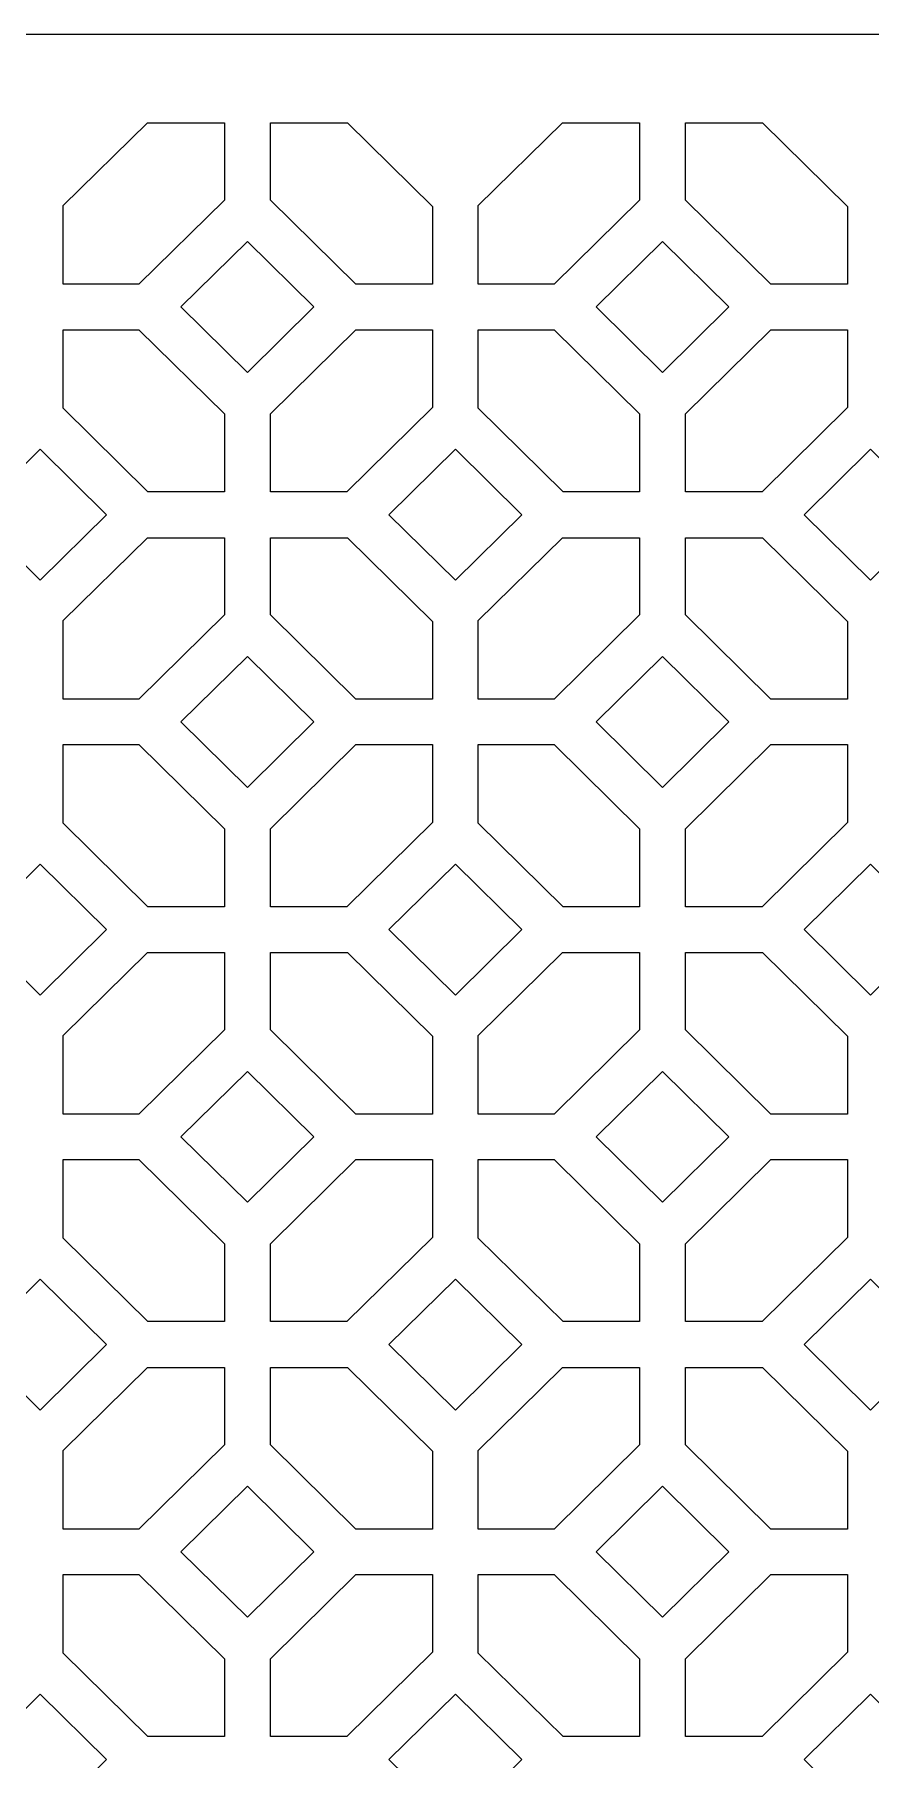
# Model space of a CAD drawing. Header units: centimetres. Extents: x 1.5 to 9.78, y 0.72 to 9.
# Drawn here: x 3.636 to 5.642, y 4.859 to 9.001 of the extents above; entities that cross this region are included whole.
import ezdxf

# ---------------------------------------------------------------- set-up
doc = ezdxf.new("R2010")
doc.units = ezdxf.units.CM
doc.header["$MEASUREMENT"] = 0
doc.layers.add('layer 1', color=7, linetype='Continuous')

msp = doc.modelspace()

# ---------------------------------------------------------------- linework, layer by layer
at = {"layer": 'layer 1', "color": 250}
for points, knots in [([(1.50051, 9.00077), (1.50051, 9.00077), (9.78319, 9.00077), (9.78319, 9.00077), (9.78319, 9.00077), (9.78319, 9.00077), (9.78319, 0.71809), (9.78319, 0.71809), (9.78319, 0.71809), (9.78319, 0.71809), (1.50051, 0.71809), (1.50051, 0.71809), (1.50051, 0.71809), (1.50051, 0.71809), (1.50051, 9.00077), (1.50051, 9.00077)], [0, 0, 0, 0, 0.2, 0.2, 0.2, 0.2, 0.4, 0.4, 0.4, 0.4, 0.6, 0.6, 0.6, 0.6, 1, 1, 1, 1]), ([(3.90661, 8.78889), (3.90661, 8.78889), (3.70467, 8.58984), (3.70467, 8.58984), (3.70467, 8.58984), (3.70467, 8.58984), (3.70467, 8.40112), (3.70467, 8.40112), (3.70467, 8.40112), (3.70467, 8.40112), (3.88639, 8.40112), (3.88639, 8.40112), (3.88639, 8.40112), (3.88639, 8.40112), (4.09156, 8.60335), (4.09156, 8.60335), (4.09156, 8.60335), (4.09156, 8.60335), (4.09156, 8.78889), (4.09156, 8.78889), (4.09156, 8.78889), (4.09156, 8.78889), (3.90661, 8.78889), (3.90661, 8.78889)], [0, 0, 0, 0, 0.1428571, 0.1428571, 0.1428571, 0.1428571, 0.2857143, 0.2857143, 0.2857143, 0.2857143, 0.4285714, 0.4285714, 0.4285714, 0.4285714, 0.5714286, 0.5714286, 0.5714286, 0.5714286, 0.7142857, 0.7142857, 0.7142857, 0.7142857, 1, 1, 1, 1]), ([(4.20177, 8.78889), (4.20177, 8.78889), (4.20177, 8.60335), (4.20177, 8.60335), (4.20177, 8.60335), (4.20177, 8.60335), (4.40694, 8.40112), (4.40694, 8.40112), (4.40694, 8.40112), (4.40694, 8.40112), (4.59059, 8.40112), (4.59059, 8.40112), (4.59059, 8.40112), (4.59059, 8.40112), (4.59059, 8.58793), (4.59059, 8.58793), (4.59059, 8.58793), (4.59059, 8.58793), (4.38671, 8.78889), (4.38671, 8.78889), (4.38671, 8.78889), (4.38671, 8.78889), (4.20177, 8.78889), (4.20177, 8.78889)], [0, 0, 0, 0, 0.1428571, 0.1428571, 0.1428571, 0.1428571, 0.2857143, 0.2857143, 0.2857143, 0.2857143, 0.4285714, 0.4285714, 0.4285714, 0.4285714, 0.5714286, 0.5714286, 0.5714286, 0.5714286, 0.7142857, 0.7142857, 0.7142857, 0.7142857, 1, 1, 1, 1]), ([(4.90276, 8.78889), (4.90276, 8.78889), (4.70082, 8.58984), (4.70082, 8.58984), (4.70082, 8.58984), (4.70082, 8.58984), (4.70082, 8.40112), (4.70082, 8.40112), (4.70082, 8.40112), (4.70082, 8.40112), (4.88254, 8.40112), (4.88254, 8.40112), (4.88254, 8.40112), (4.88254, 8.40112), (5.0877, 8.60335), (5.0877, 8.60335), (5.0877, 8.60335), (5.0877, 8.60335), (5.0877, 8.78889), (5.0877, 8.78889), (5.0877, 8.78889), (5.0877, 8.78889), (4.90276, 8.78889), (4.90276, 8.78889)], [0, 0, 0, 0, 0.1428571, 0.1428571, 0.1428571, 0.1428571, 0.2857143, 0.2857143, 0.2857143, 0.2857143, 0.4285714, 0.4285714, 0.4285714, 0.4285714, 0.5714286, 0.5714286, 0.5714286, 0.5714286, 0.7142857, 0.7142857, 0.7142857, 0.7142857, 1, 1, 1, 1]), ([(5.19792, 8.78889), (5.19792, 8.78889), (5.19792, 8.60335), (5.19792, 8.60335), (5.19792, 8.60335), (5.19792, 8.60335), (5.40308, 8.40112), (5.40308, 8.40112), (5.40308, 8.40112), (5.40308, 8.40112), (5.58673, 8.40112), (5.58673, 8.40112), (5.58673, 8.40112), (5.58673, 8.40112), (5.58673, 8.58793), (5.58673, 8.58793), (5.58673, 8.58793), (5.58673, 8.58793), (5.38286, 8.78889), (5.38286, 8.78889), (5.38286, 8.78889), (5.38286, 8.78889), (5.19792, 8.78889), (5.19792, 8.78889)], [0, 0, 0, 0, 0.1428571, 0.1428571, 0.1428571, 0.1428571, 0.2857143, 0.2857143, 0.2857143, 0.2857143, 0.4285714, 0.4285714, 0.4285714, 0.4285714, 0.5714286, 0.5714286, 0.5714286, 0.5714286, 0.7142857, 0.7142857, 0.7142857, 0.7142857, 1, 1, 1, 1]), ([(3.98725, 8.34657), (3.98725, 8.34657), (4.14666, 8.18944), (4.14666, 8.18944), (4.14666, 8.18944), (4.14666, 8.18944), (4.30607, 8.34657), (4.30607, 8.34657), (4.30607, 8.34657), (4.30607, 8.34657), (4.14666, 8.5037), (4.14666, 8.5037), (4.14666, 8.5037), (4.14666, 8.5037), (3.98725, 8.34657), (3.98725, 8.34657)], [0, 0, 0, 0, 0.2, 0.2, 0.2, 0.2, 0.4, 0.4, 0.4, 0.4, 0.6, 0.6, 0.6, 0.6, 1, 1, 1, 1]), ([(4.98339, 8.34657), (4.98339, 8.34657), (5.14281, 8.18944), (5.14281, 8.18944), (5.14281, 8.18944), (5.14281, 8.18944), (5.30222, 8.34657), (5.30222, 8.34657), (5.30222, 8.34657), (5.30222, 8.34657), (5.14281, 8.5037), (5.14281, 8.5037), (5.14281, 8.5037), (5.14281, 8.5037), (4.98339, 8.34657), (4.98339, 8.34657)], [0, 0, 0, 0, 0.2, 0.2, 0.2, 0.2, 0.4, 0.4, 0.4, 0.4, 0.6, 0.6, 0.6, 0.6, 1, 1, 1, 1]), ([(3.70467, 8.1033), (3.70467, 8.1033), (3.9079, 7.90298), (3.9079, 7.90298), (3.9079, 7.90298), (3.9079, 7.90298), (4.09156, 7.90298), (4.09156, 7.90298), (4.09156, 7.90298), (4.09156, 7.90298), (4.09156, 8.08979), (4.09156, 8.08979), (4.09156, 8.08979), (4.09156, 8.08979), (3.88639, 8.29202), (3.88639, 8.29202), (3.88639, 8.29202), (3.88639, 8.29202), (3.70467, 8.29202), (3.70467, 8.29202), (3.70467, 8.29202), (3.70467, 8.29202), (3.70467, 8.1033), (3.70467, 8.1033)], [0, 0, 0, 0, 0.1428571, 0.1428571, 0.1428571, 0.1428571, 0.2857143, 0.2857143, 0.2857143, 0.2857143, 0.4285714, 0.4285714, 0.4285714, 0.4285714, 0.5714286, 0.5714286, 0.5714286, 0.5714286, 0.7142857, 0.7142857, 0.7142857, 0.7142857, 1, 1, 1, 1]), ([(4.59059, 8.10521), (4.59059, 8.10521), (4.59059, 8.29202), (4.59059, 8.29202), (4.59059, 8.29202), (4.59059, 8.29202), (4.40694, 8.29202), (4.40694, 8.29202), (4.40694, 8.29202), (4.40694, 8.29202), (4.20177, 8.08979), (4.20177, 8.08979), (4.20177, 8.08979), (4.20177, 8.08979), (4.20177, 7.90298), (4.20177, 7.90298), (4.20177, 7.90298), (4.20177, 7.90298), (4.38542, 7.90298), (4.38542, 7.90298), (4.38542, 7.90298), (4.38542, 7.90298), (4.59059, 8.10521), (4.59059, 8.10521)], [0, 0, 0, 0, 0.1428571, 0.1428571, 0.1428571, 0.1428571, 0.2857143, 0.2857143, 0.2857143, 0.2857143, 0.4285714, 0.4285714, 0.4285714, 0.4285714, 0.5714286, 0.5714286, 0.5714286, 0.5714286, 0.7142857, 0.7142857, 0.7142857, 0.7142857, 1, 1, 1, 1]), ([(4.70082, 8.1033), (4.70082, 8.1033), (4.90405, 7.90298), (4.90405, 7.90298), (4.90405, 7.90298), (4.90405, 7.90298), (5.0877, 7.90298), (5.0877, 7.90298), (5.0877, 7.90298), (5.0877, 7.90298), (5.0877, 8.08979), (5.0877, 8.08979), (5.0877, 8.08979), (5.0877, 8.08979), (4.88254, 8.29202), (4.88254, 8.29202), (4.88254, 8.29202), (4.88254, 8.29202), (4.70082, 8.29202), (4.70082, 8.29202), (4.70082, 8.29202), (4.70082, 8.29202), (4.70082, 8.1033), (4.70082, 8.1033)], [0, 0, 0, 0, 0.1428571, 0.1428571, 0.1428571, 0.1428571, 0.2857143, 0.2857143, 0.2857143, 0.2857143, 0.4285714, 0.4285714, 0.4285714, 0.4285714, 0.5714286, 0.5714286, 0.5714286, 0.5714286, 0.7142857, 0.7142857, 0.7142857, 0.7142857, 1, 1, 1, 1]), ([(5.58673, 8.10521), (5.58673, 8.10521), (5.58673, 8.29202), (5.58673, 8.29202), (5.58673, 8.29202), (5.58673, 8.29202), (5.40308, 8.29202), (5.40308, 8.29202), (5.40308, 8.29202), (5.40308, 8.29202), (5.19792, 8.08979), (5.19792, 8.08979), (5.19792, 8.08979), (5.19792, 8.08979), (5.19792, 7.90298), (5.19792, 7.90298), (5.19792, 7.90298), (5.19792, 7.90298), (5.38157, 7.90298), (5.38157, 7.90298), (5.38157, 7.90298), (5.38157, 7.90298), (5.58673, 8.10521), (5.58673, 8.10521)], [0, 0, 0, 0, 0.1428571, 0.1428571, 0.1428571, 0.1428571, 0.2857143, 0.2857143, 0.2857143, 0.2857143, 0.4285714, 0.4285714, 0.4285714, 0.4285714, 0.5714286, 0.5714286, 0.5714286, 0.5714286, 0.7142857, 0.7142857, 0.7142857, 0.7142857, 1, 1, 1, 1]), ([(3.49014, 7.84786), (3.49014, 7.84786), (3.64956, 7.69074), (3.64956, 7.69074), (3.64956, 7.69074), (3.64956, 7.69074), (3.80897, 7.84786), (3.80897, 7.84786), (3.80897, 7.84786), (3.80897, 7.84786), (3.64956, 8.00499), (3.64956, 8.00499), (3.64956, 8.00499), (3.64956, 8.00499), (3.49014, 7.84786), (3.49014, 7.84786)], [0, 0, 0, 0, 0.2, 0.2, 0.2, 0.2, 0.4, 0.4, 0.4, 0.4, 0.6, 0.6, 0.6, 0.6, 1, 1, 1, 1]), ([(4.48629, 7.84786), (4.48629, 7.84786), (4.6457, 7.69074), (4.6457, 7.69074), (4.6457, 7.69074), (4.6457, 7.69074), (4.80511, 7.84786), (4.80511, 7.84786), (4.80511, 7.84786), (4.80511, 7.84786), (4.6457, 8.00499), (4.6457, 8.00499), (4.6457, 8.00499), (4.6457, 8.00499), (4.48629, 7.84786), (4.48629, 7.84786)], [0, 0, 0, 0, 0.2, 0.2, 0.2, 0.2, 0.4, 0.4, 0.4, 0.4, 0.6, 0.6, 0.6, 0.6, 1, 1, 1, 1]), ([(5.48244, 7.84786), (5.48244, 7.84786), (5.64185, 7.69074), (5.64185, 7.69074), (5.64185, 7.69074), (5.64185, 7.69074), (5.80126, 7.84786), (5.80126, 7.84786), (5.80126, 7.84786), (5.80126, 7.84786), (5.64185, 8.00499), (5.64185, 8.00499), (5.64185, 8.00499), (5.64185, 8.00499), (5.48244, 7.84786), (5.48244, 7.84786)], [0, 0, 0, 0, 0.2, 0.2, 0.2, 0.2, 0.4, 0.4, 0.4, 0.4, 0.6, 0.6, 0.6, 0.6, 1, 1, 1, 1]), ([(3.90661, 7.79275), (3.90661, 7.79275), (3.70467, 7.5937), (3.70467, 7.5937), (3.70467, 7.5937), (3.70467, 7.5937), (3.70467, 7.40498), (3.70467, 7.40498), (3.70467, 7.40498), (3.70467, 7.40498), (3.88639, 7.40498), (3.88639, 7.40498), (3.88639, 7.40498), (3.88639, 7.40498), (4.09156, 7.60721), (4.09156, 7.60721), (4.09156, 7.60721), (4.09156, 7.60721), (4.09156, 7.79275), (4.09156, 7.79275), (4.09156, 7.79275), (4.09156, 7.79275), (3.90661, 7.79275), (3.90661, 7.79275)], [0, 0, 0, 0, 0.1428571, 0.1428571, 0.1428571, 0.1428571, 0.2857143, 0.2857143, 0.2857143, 0.2857143, 0.4285714, 0.4285714, 0.4285714, 0.4285714, 0.5714286, 0.5714286, 0.5714286, 0.5714286, 0.7142857, 0.7142857, 0.7142857, 0.7142857, 1, 1, 1, 1]), ([(4.20177, 7.79275), (4.20177, 7.79275), (4.20177, 7.60721), (4.20177, 7.60721), (4.20177, 7.60721), (4.20177, 7.60721), (4.40694, 7.40498), (4.40694, 7.40498), (4.40694, 7.40498), (4.40694, 7.40498), (4.59059, 7.40498), (4.59059, 7.40498), (4.59059, 7.40498), (4.59059, 7.40498), (4.59059, 7.59179), (4.59059, 7.59179), (4.59059, 7.59179), (4.59059, 7.59179), (4.38671, 7.79275), (4.38671, 7.79275), (4.38671, 7.79275), (4.38671, 7.79275), (4.20177, 7.79275), (4.20177, 7.79275)], [0, 0, 0, 0, 0.1428571, 0.1428571, 0.1428571, 0.1428571, 0.2857143, 0.2857143, 0.2857143, 0.2857143, 0.4285714, 0.4285714, 0.4285714, 0.4285714, 0.5714286, 0.5714286, 0.5714286, 0.5714286, 0.7142857, 0.7142857, 0.7142857, 0.7142857, 1, 1, 1, 1]), ([(4.90276, 7.79275), (4.90276, 7.79275), (4.70082, 7.5937), (4.70082, 7.5937), (4.70082, 7.5937), (4.70082, 7.5937), (4.70082, 7.40498), (4.70082, 7.40498), (4.70082, 7.40498), (4.70082, 7.40498), (4.88254, 7.40498), (4.88254, 7.40498), (4.88254, 7.40498), (4.88254, 7.40498), (5.0877, 7.60721), (5.0877, 7.60721), (5.0877, 7.60721), (5.0877, 7.60721), (5.0877, 7.79275), (5.0877, 7.79275), (5.0877, 7.79275), (5.0877, 7.79275), (4.90276, 7.79275), (4.90276, 7.79275)], [0, 0, 0, 0, 0.1428571, 0.1428571, 0.1428571, 0.1428571, 0.2857143, 0.2857143, 0.2857143, 0.2857143, 0.4285714, 0.4285714, 0.4285714, 0.4285714, 0.5714286, 0.5714286, 0.5714286, 0.5714286, 0.7142857, 0.7142857, 0.7142857, 0.7142857, 1, 1, 1, 1]), ([(5.19792, 7.79275), (5.19792, 7.79275), (5.19792, 7.60721), (5.19792, 7.60721), (5.19792, 7.60721), (5.19792, 7.60721), (5.40308, 7.40498), (5.40308, 7.40498), (5.40308, 7.40498), (5.40308, 7.40498), (5.58673, 7.40498), (5.58673, 7.40498), (5.58673, 7.40498), (5.58673, 7.40498), (5.58673, 7.59179), (5.58673, 7.59179), (5.58673, 7.59179), (5.58673, 7.59179), (5.38286, 7.79275), (5.38286, 7.79275), (5.38286, 7.79275), (5.38286, 7.79275), (5.19792, 7.79275), (5.19792, 7.79275)], [0, 0, 0, 0, 0.1428571, 0.1428571, 0.1428571, 0.1428571, 0.2857143, 0.2857143, 0.2857143, 0.2857143, 0.4285714, 0.4285714, 0.4285714, 0.4285714, 0.5714286, 0.5714286, 0.5714286, 0.5714286, 0.7142857, 0.7142857, 0.7142857, 0.7142857, 1, 1, 1, 1]), ([(3.98725, 7.35043), (3.98725, 7.35043), (4.14666, 7.1933), (4.14666, 7.1933), (4.14666, 7.1933), (4.14666, 7.1933), (4.30607, 7.35043), (4.30607, 7.35043), (4.30607, 7.35043), (4.30607, 7.35043), (4.14666, 7.50756), (4.14666, 7.50756), (4.14666, 7.50756), (4.14666, 7.50756), (3.98725, 7.35043), (3.98725, 7.35043)], [0, 0, 0, 0, 0.2, 0.2, 0.2, 0.2, 0.4, 0.4, 0.4, 0.4, 0.6, 0.6, 0.6, 0.6, 1, 1, 1, 1]), ([(4.98339, 7.35043), (4.98339, 7.35043), (5.14281, 7.1933), (5.14281, 7.1933), (5.14281, 7.1933), (5.14281, 7.1933), (5.30222, 7.35043), (5.30222, 7.35043), (5.30222, 7.35043), (5.30222, 7.35043), (5.14281, 7.50756), (5.14281, 7.50756), (5.14281, 7.50756), (5.14281, 7.50756), (4.98339, 7.35043), (4.98339, 7.35043)], [0, 0, 0, 0, 0.2, 0.2, 0.2, 0.2, 0.4, 0.4, 0.4, 0.4, 0.6, 0.6, 0.6, 0.6, 1, 1, 1, 1]), ([(3.70467, 7.10716), (3.70467, 7.10716), (3.9079, 6.90684), (3.9079, 6.90684), (3.9079, 6.90684), (3.9079, 6.90684), (4.09156, 6.90684), (4.09156, 6.90684), (4.09156, 6.90684), (4.09156, 6.90684), (4.09156, 7.09365), (4.09156, 7.09365), (4.09156, 7.09365), (4.09156, 7.09365), (3.88639, 7.29587), (3.88639, 7.29587), (3.88639, 7.29587), (3.88639, 7.29587), (3.70467, 7.29587), (3.70467, 7.29587), (3.70467, 7.29587), (3.70467, 7.29587), (3.70467, 7.10716), (3.70467, 7.10716)], [0, 0, 0, 0, 0.1428571, 0.1428571, 0.1428571, 0.1428571, 0.2857143, 0.2857143, 0.2857143, 0.2857143, 0.4285714, 0.4285714, 0.4285714, 0.4285714, 0.5714286, 0.5714286, 0.5714286, 0.5714286, 0.7142857, 0.7142857, 0.7142857, 0.7142857, 1, 1, 1, 1]), ([(4.59059, 7.10907), (4.59059, 7.10907), (4.59059, 7.29587), (4.59059, 7.29587), (4.59059, 7.29587), (4.59059, 7.29587), (4.40694, 7.29587), (4.40694, 7.29587), (4.40694, 7.29587), (4.40694, 7.29587), (4.20177, 7.09365), (4.20177, 7.09365), (4.20177, 7.09365), (4.20177, 7.09365), (4.20177, 6.90684), (4.20177, 6.90684), (4.20177, 6.90684), (4.20177, 6.90684), (4.38542, 6.90684), (4.38542, 6.90684), (4.38542, 6.90684), (4.38542, 6.90684), (4.59059, 7.10907), (4.59059, 7.10907)], [0, 0, 0, 0, 0.1428571, 0.1428571, 0.1428571, 0.1428571, 0.2857143, 0.2857143, 0.2857143, 0.2857143, 0.4285714, 0.4285714, 0.4285714, 0.4285714, 0.5714286, 0.5714286, 0.5714286, 0.5714286, 0.7142857, 0.7142857, 0.7142857, 0.7142857, 1, 1, 1, 1]), ([(4.70082, 7.10716), (4.70082, 7.10716), (4.90405, 6.90684), (4.90405, 6.90684), (4.90405, 6.90684), (4.90405, 6.90684), (5.0877, 6.90684), (5.0877, 6.90684), (5.0877, 6.90684), (5.0877, 6.90684), (5.0877, 7.09365), (5.0877, 7.09365), (5.0877, 7.09365), (5.0877, 7.09365), (4.88254, 7.29587), (4.88254, 7.29587), (4.88254, 7.29587), (4.88254, 7.29587), (4.70082, 7.29587), (4.70082, 7.29587), (4.70082, 7.29587), (4.70082, 7.29587), (4.70082, 7.10716), (4.70082, 7.10716)], [0, 0, 0, 0, 0.1428571, 0.1428571, 0.1428571, 0.1428571, 0.2857143, 0.2857143, 0.2857143, 0.2857143, 0.4285714, 0.4285714, 0.4285714, 0.4285714, 0.5714286, 0.5714286, 0.5714286, 0.5714286, 0.7142857, 0.7142857, 0.7142857, 0.7142857, 1, 1, 1, 1]), ([(5.58673, 7.10907), (5.58673, 7.10907), (5.58673, 7.29587), (5.58673, 7.29587), (5.58673, 7.29587), (5.58673, 7.29587), (5.40308, 7.29587), (5.40308, 7.29587), (5.40308, 7.29587), (5.40308, 7.29587), (5.19792, 7.09365), (5.19792, 7.09365), (5.19792, 7.09365), (5.19792, 7.09365), (5.19792, 6.90684), (5.19792, 6.90684), (5.19792, 6.90684), (5.19792, 6.90684), (5.38157, 6.90684), (5.38157, 6.90684), (5.38157, 6.90684), (5.38157, 6.90684), (5.58673, 7.10907), (5.58673, 7.10907)], [0, 0, 0, 0, 0.1428571, 0.1428571, 0.1428571, 0.1428571, 0.2857143, 0.2857143, 0.2857143, 0.2857143, 0.4285714, 0.4285714, 0.4285714, 0.4285714, 0.5714286, 0.5714286, 0.5714286, 0.5714286, 0.7142857, 0.7142857, 0.7142857, 0.7142857, 1, 1, 1, 1]), ([(3.49014, 6.85172), (3.49014, 6.85172), (3.64956, 6.69459), (3.64956, 6.69459), (3.64956, 6.69459), (3.64956, 6.69459), (3.80897, 6.85172), (3.80897, 6.85172), (3.80897, 6.85172), (3.80897, 6.85172), (3.64956, 7.00885), (3.64956, 7.00885), (3.64956, 7.00885), (3.64956, 7.00885), (3.49014, 6.85172), (3.49014, 6.85172)], [0, 0, 0, 0, 0.2, 0.2, 0.2, 0.2, 0.4, 0.4, 0.4, 0.4, 0.6, 0.6, 0.6, 0.6, 1, 1, 1, 1]), ([(4.48629, 6.85172), (4.48629, 6.85172), (4.6457, 6.69459), (4.6457, 6.69459), (4.6457, 6.69459), (4.6457, 6.69459), (4.80511, 6.85172), (4.80511, 6.85172), (4.80511, 6.85172), (4.80511, 6.85172), (4.6457, 7.00885), (4.6457, 7.00885), (4.6457, 7.00885), (4.6457, 7.00885), (4.48629, 6.85172), (4.48629, 6.85172)], [0, 0, 0, 0, 0.2, 0.2, 0.2, 0.2, 0.4, 0.4, 0.4, 0.4, 0.6, 0.6, 0.6, 0.6, 1, 1, 1, 1]), ([(5.48244, 6.85172), (5.48244, 6.85172), (5.64185, 6.69459), (5.64185, 6.69459), (5.64185, 6.69459), (5.64185, 6.69459), (5.80126, 6.85172), (5.80126, 6.85172), (5.80126, 6.85172), (5.80126, 6.85172), (5.64185, 7.00885), (5.64185, 7.00885), (5.64185, 7.00885), (5.64185, 7.00885), (5.48244, 6.85172), (5.48244, 6.85172)], [0, 0, 0, 0, 0.2, 0.2, 0.2, 0.2, 0.4, 0.4, 0.4, 0.4, 0.6, 0.6, 0.6, 0.6, 1, 1, 1, 1]), ([(3.90661, 6.79661), (3.90661, 6.79661), (3.70467, 6.59755), (3.70467, 6.59755), (3.70467, 6.59755), (3.70467, 6.59755), (3.70467, 6.40884), (3.70467, 6.40884), (3.70467, 6.40884), (3.70467, 6.40884), (3.88639, 6.40884), (3.88639, 6.40884), (3.88639, 6.40884), (3.88639, 6.40884), (4.09156, 6.61107), (4.09156, 6.61107), (4.09156, 6.61107), (4.09156, 6.61107), (4.09156, 6.79661), (4.09156, 6.79661), (4.09156, 6.79661), (4.09156, 6.79661), (3.90661, 6.79661), (3.90661, 6.79661)], [0, 0, 0, 0, 0.1428571, 0.1428571, 0.1428571, 0.1428571, 0.2857143, 0.2857143, 0.2857143, 0.2857143, 0.4285714, 0.4285714, 0.4285714, 0.4285714, 0.5714286, 0.5714286, 0.5714286, 0.5714286, 0.7142857, 0.7142857, 0.7142857, 0.7142857, 1, 1, 1, 1]), ([(4.20177, 6.79661), (4.20177, 6.79661), (4.20177, 6.61107), (4.20177, 6.61107), (4.20177, 6.61107), (4.20177, 6.61107), (4.40694, 6.40884), (4.40694, 6.40884), (4.40694, 6.40884), (4.40694, 6.40884), (4.59059, 6.40884), (4.59059, 6.40884), (4.59059, 6.40884), (4.59059, 6.40884), (4.59059, 6.59565), (4.59059, 6.59565), (4.59059, 6.59565), (4.59059, 6.59565), (4.38671, 6.79661), (4.38671, 6.79661), (4.38671, 6.79661), (4.38671, 6.79661), (4.20177, 6.79661), (4.20177, 6.79661)], [0, 0, 0, 0, 0.1428571, 0.1428571, 0.1428571, 0.1428571, 0.2857143, 0.2857143, 0.2857143, 0.2857143, 0.4285714, 0.4285714, 0.4285714, 0.4285714, 0.5714286, 0.5714286, 0.5714286, 0.5714286, 0.7142857, 0.7142857, 0.7142857, 0.7142857, 1, 1, 1, 1]), ([(4.90276, 6.79661), (4.90276, 6.79661), (4.70082, 6.59755), (4.70082, 6.59755), (4.70082, 6.59755), (4.70082, 6.59755), (4.70082, 6.40884), (4.70082, 6.40884), (4.70082, 6.40884), (4.70082, 6.40884), (4.88254, 6.40884), (4.88254, 6.40884), (4.88254, 6.40884), (4.88254, 6.40884), (5.0877, 6.61107), (5.0877, 6.61107), (5.0877, 6.61107), (5.0877, 6.61107), (5.0877, 6.79661), (5.0877, 6.79661), (5.0877, 6.79661), (5.0877, 6.79661), (4.90276, 6.79661), (4.90276, 6.79661)], [0, 0, 0, 0, 0.1428571, 0.1428571, 0.1428571, 0.1428571, 0.2857143, 0.2857143, 0.2857143, 0.2857143, 0.4285714, 0.4285714, 0.4285714, 0.4285714, 0.5714286, 0.5714286, 0.5714286, 0.5714286, 0.7142857, 0.7142857, 0.7142857, 0.7142857, 1, 1, 1, 1]), ([(5.19792, 6.79661), (5.19792, 6.79661), (5.19792, 6.61107), (5.19792, 6.61107), (5.19792, 6.61107), (5.19792, 6.61107), (5.40308, 6.40884), (5.40308, 6.40884), (5.40308, 6.40884), (5.40308, 6.40884), (5.58673, 6.40884), (5.58673, 6.40884), (5.58673, 6.40884), (5.58673, 6.40884), (5.58673, 6.59565), (5.58673, 6.59565), (5.58673, 6.59565), (5.58673, 6.59565), (5.38286, 6.79661), (5.38286, 6.79661), (5.38286, 6.79661), (5.38286, 6.79661), (5.19792, 6.79661), (5.19792, 6.79661)], [0, 0, 0, 0, 0.1428571, 0.1428571, 0.1428571, 0.1428571, 0.2857143, 0.2857143, 0.2857143, 0.2857143, 0.4285714, 0.4285714, 0.4285714, 0.4285714, 0.5714286, 0.5714286, 0.5714286, 0.5714286, 0.7142857, 0.7142857, 0.7142857, 0.7142857, 1, 1, 1, 1]), ([(3.98725, 6.35428), (3.98725, 6.35428), (4.14666, 6.19715), (4.14666, 6.19715), (4.14666, 6.19715), (4.14666, 6.19715), (4.30607, 6.35428), (4.30607, 6.35428), (4.30607, 6.35428), (4.30607, 6.35428), (4.14666, 6.51142), (4.14666, 6.51142), (4.14666, 6.51142), (4.14666, 6.51142), (3.98725, 6.35428), (3.98725, 6.35428)], [0, 0, 0, 0, 0.2, 0.2, 0.2, 0.2, 0.4, 0.4, 0.4, 0.4, 0.6, 0.6, 0.6, 0.6, 1, 1, 1, 1]), ([(4.98339, 6.35428), (4.98339, 6.35428), (5.14281, 6.19715), (5.14281, 6.19715), (5.14281, 6.19715), (5.14281, 6.19715), (5.30222, 6.35428), (5.30222, 6.35428), (5.30222, 6.35428), (5.30222, 6.35428), (5.14281, 6.51142), (5.14281, 6.51142), (5.14281, 6.51142), (5.14281, 6.51142), (4.98339, 6.35428), (4.98339, 6.35428)], [0, 0, 0, 0, 0.2, 0.2, 0.2, 0.2, 0.4, 0.4, 0.4, 0.4, 0.6, 0.6, 0.6, 0.6, 1, 1, 1, 1]), ([(3.70467, 6.11102), (3.70467, 6.11102), (3.9079, 5.91069), (3.9079, 5.91069), (3.9079, 5.91069), (3.9079, 5.91069), (4.09156, 5.91069), (4.09156, 5.91069), (4.09156, 5.91069), (4.09156, 5.91069), (4.09156, 6.0975), (4.09156, 6.0975), (4.09156, 6.0975), (4.09156, 6.0975), (3.88639, 6.29973), (3.88639, 6.29973), (3.88639, 6.29973), (3.88639, 6.29973), (3.70467, 6.29973), (3.70467, 6.29973), (3.70467, 6.29973), (3.70467, 6.29973), (3.70467, 6.11102), (3.70467, 6.11102)], [0, 0, 0, 0, 0.1428571, 0.1428571, 0.1428571, 0.1428571, 0.2857143, 0.2857143, 0.2857143, 0.2857143, 0.4285714, 0.4285714, 0.4285714, 0.4285714, 0.5714286, 0.5714286, 0.5714286, 0.5714286, 0.7142857, 0.7142857, 0.7142857, 0.7142857, 1, 1, 1, 1]), ([(4.59059, 6.11292), (4.59059, 6.11292), (4.59059, 6.29973), (4.59059, 6.29973), (4.59059, 6.29973), (4.59059, 6.29973), (4.40694, 6.29973), (4.40694, 6.29973), (4.40694, 6.29973), (4.40694, 6.29973), (4.20177, 6.0975), (4.20177, 6.0975), (4.20177, 6.0975), (4.20177, 6.0975), (4.20177, 5.91069), (4.20177, 5.91069), (4.20177, 5.91069), (4.20177, 5.91069), (4.38542, 5.91069), (4.38542, 5.91069), (4.38542, 5.91069), (4.38542, 5.91069), (4.59059, 6.11292), (4.59059, 6.11292)], [0, 0, 0, 0, 0.1428571, 0.1428571, 0.1428571, 0.1428571, 0.2857143, 0.2857143, 0.2857143, 0.2857143, 0.4285714, 0.4285714, 0.4285714, 0.4285714, 0.5714286, 0.5714286, 0.5714286, 0.5714286, 0.7142857, 0.7142857, 0.7142857, 0.7142857, 1, 1, 1, 1]), ([(4.70082, 6.11102), (4.70082, 6.11102), (4.90405, 5.91069), (4.90405, 5.91069), (4.90405, 5.91069), (4.90405, 5.91069), (5.0877, 5.91069), (5.0877, 5.91069), (5.0877, 5.91069), (5.0877, 5.91069), (5.0877, 6.0975), (5.0877, 6.0975), (5.0877, 6.0975), (5.0877, 6.0975), (4.88254, 6.29973), (4.88254, 6.29973), (4.88254, 6.29973), (4.88254, 6.29973), (4.70082, 6.29973), (4.70082, 6.29973), (4.70082, 6.29973), (4.70082, 6.29973), (4.70082, 6.11102), (4.70082, 6.11102)], [0, 0, 0, 0, 0.1428571, 0.1428571, 0.1428571, 0.1428571, 0.2857143, 0.2857143, 0.2857143, 0.2857143, 0.4285714, 0.4285714, 0.4285714, 0.4285714, 0.5714286, 0.5714286, 0.5714286, 0.5714286, 0.7142857, 0.7142857, 0.7142857, 0.7142857, 1, 1, 1, 1]), ([(5.58673, 6.11292), (5.58673, 6.11292), (5.58673, 6.29973), (5.58673, 6.29973), (5.58673, 6.29973), (5.58673, 6.29973), (5.40308, 6.29973), (5.40308, 6.29973), (5.40308, 6.29973), (5.40308, 6.29973), (5.19792, 6.0975), (5.19792, 6.0975), (5.19792, 6.0975), (5.19792, 6.0975), (5.19792, 5.91069), (5.19792, 5.91069), (5.19792, 5.91069), (5.19792, 5.91069), (5.38157, 5.91069), (5.38157, 5.91069), (5.38157, 5.91069), (5.38157, 5.91069), (5.58673, 6.11292), (5.58673, 6.11292)], [0, 0, 0, 0, 0.1428571, 0.1428571, 0.1428571, 0.1428571, 0.2857143, 0.2857143, 0.2857143, 0.2857143, 0.4285714, 0.4285714, 0.4285714, 0.4285714, 0.5714286, 0.5714286, 0.5714286, 0.5714286, 0.7142857, 0.7142857, 0.7142857, 0.7142857, 1, 1, 1, 1]), ([(3.49014, 5.85558), (3.49014, 5.85558), (3.64956, 5.69845), (3.64956, 5.69845), (3.64956, 5.69845), (3.64956, 5.69845), (3.80897, 5.85558), (3.80897, 5.85558), (3.80897, 5.85558), (3.80897, 5.85558), (3.64956, 6.01271), (3.64956, 6.01271), (3.64956, 6.01271), (3.64956, 6.01271), (3.49014, 5.85558), (3.49014, 5.85558)], [0, 0, 0, 0, 0.2, 0.2, 0.2, 0.2, 0.4, 0.4, 0.4, 0.4, 0.6, 0.6, 0.6, 0.6, 1, 1, 1, 1]), ([(4.48629, 5.85558), (4.48629, 5.85558), (4.6457, 5.69845), (4.6457, 5.69845), (4.6457, 5.69845), (4.6457, 5.69845), (4.80511, 5.85558), (4.80511, 5.85558), (4.80511, 5.85558), (4.80511, 5.85558), (4.6457, 6.01271), (4.6457, 6.01271), (4.6457, 6.01271), (4.6457, 6.01271), (4.48629, 5.85558), (4.48629, 5.85558)], [0, 0, 0, 0, 0.2, 0.2, 0.2, 0.2, 0.4, 0.4, 0.4, 0.4, 0.6, 0.6, 0.6, 0.6, 1, 1, 1, 1]), ([(5.48244, 5.85558), (5.48244, 5.85558), (5.64185, 5.69845), (5.64185, 5.69845), (5.64185, 5.69845), (5.64185, 5.69845), (5.80126, 5.85558), (5.80126, 5.85558), (5.80126, 5.85558), (5.80126, 5.85558), (5.64185, 6.01271), (5.64185, 6.01271), (5.64185, 6.01271), (5.64185, 6.01271), (5.48244, 5.85558), (5.48244, 5.85558)], [0, 0, 0, 0, 0.2, 0.2, 0.2, 0.2, 0.4, 0.4, 0.4, 0.4, 0.6, 0.6, 0.6, 0.6, 1, 1, 1, 1]), ([(3.90661, 5.80046), (3.90661, 5.80046), (3.70467, 5.60141), (3.70467, 5.60141), (3.70467, 5.60141), (3.70467, 5.60141), (3.70467, 5.41269), (3.70467, 5.41269), (3.70467, 5.41269), (3.70467, 5.41269), (3.88639, 5.41269), (3.88639, 5.41269), (3.88639, 5.41269), (3.88639, 5.41269), (4.09156, 5.61492), (4.09156, 5.61492), (4.09156, 5.61492), (4.09156, 5.61492), (4.09156, 5.80046), (4.09156, 5.80046), (4.09156, 5.80046), (4.09156, 5.80046), (3.90661, 5.80046), (3.90661, 5.80046)], [0, 0, 0, 0, 0.1428571, 0.1428571, 0.1428571, 0.1428571, 0.2857143, 0.2857143, 0.2857143, 0.2857143, 0.4285714, 0.4285714, 0.4285714, 0.4285714, 0.5714286, 0.5714286, 0.5714286, 0.5714286, 0.7142857, 0.7142857, 0.7142857, 0.7142857, 1, 1, 1, 1]), ([(4.20177, 5.80046), (4.20177, 5.80046), (4.20177, 5.61492), (4.20177, 5.61492), (4.20177, 5.61492), (4.20177, 5.61492), (4.40694, 5.41269), (4.40694, 5.41269), (4.40694, 5.41269), (4.40694, 5.41269), (4.59059, 5.41269), (4.59059, 5.41269), (4.59059, 5.41269), (4.59059, 5.41269), (4.59059, 5.5995), (4.59059, 5.5995), (4.59059, 5.5995), (4.59059, 5.5995), (4.38671, 5.80046), (4.38671, 5.80046), (4.38671, 5.80046), (4.38671, 5.80046), (4.20177, 5.80046), (4.20177, 5.80046)], [0, 0, 0, 0, 0.1428571, 0.1428571, 0.1428571, 0.1428571, 0.2857143, 0.2857143, 0.2857143, 0.2857143, 0.4285714, 0.4285714, 0.4285714, 0.4285714, 0.5714286, 0.5714286, 0.5714286, 0.5714286, 0.7142857, 0.7142857, 0.7142857, 0.7142857, 1, 1, 1, 1]), ([(4.90276, 5.80046), (4.90276, 5.80046), (4.70082, 5.60141), (4.70082, 5.60141), (4.70082, 5.60141), (4.70082, 5.60141), (4.70082, 5.41269), (4.70082, 5.41269), (4.70082, 5.41269), (4.70082, 5.41269), (4.88254, 5.41269), (4.88254, 5.41269), (4.88254, 5.41269), (4.88254, 5.41269), (5.0877, 5.61492), (5.0877, 5.61492), (5.0877, 5.61492), (5.0877, 5.61492), (5.0877, 5.80046), (5.0877, 5.80046), (5.0877, 5.80046), (5.0877, 5.80046), (4.90276, 5.80046), (4.90276, 5.80046)], [0, 0, 0, 0, 0.1428571, 0.1428571, 0.1428571, 0.1428571, 0.2857143, 0.2857143, 0.2857143, 0.2857143, 0.4285714, 0.4285714, 0.4285714, 0.4285714, 0.5714286, 0.5714286, 0.5714286, 0.5714286, 0.7142857, 0.7142857, 0.7142857, 0.7142857, 1, 1, 1, 1]), ([(5.19792, 5.80046), (5.19792, 5.80046), (5.19792, 5.61492), (5.19792, 5.61492), (5.19792, 5.61492), (5.19792, 5.61492), (5.40308, 5.41269), (5.40308, 5.41269), (5.40308, 5.41269), (5.40308, 5.41269), (5.58673, 5.41269), (5.58673, 5.41269), (5.58673, 5.41269), (5.58673, 5.41269), (5.58673, 5.5995), (5.58673, 5.5995), (5.58673, 5.5995), (5.58673, 5.5995), (5.38286, 5.80046), (5.38286, 5.80046), (5.38286, 5.80046), (5.38286, 5.80046), (5.19792, 5.80046), (5.19792, 5.80046)], [0, 0, 0, 0, 0.1428571, 0.1428571, 0.1428571, 0.1428571, 0.2857143, 0.2857143, 0.2857143, 0.2857143, 0.4285714, 0.4285714, 0.4285714, 0.4285714, 0.5714286, 0.5714286, 0.5714286, 0.5714286, 0.7142857, 0.7142857, 0.7142857, 0.7142857, 1, 1, 1, 1]), ([(3.98725, 5.35814), (3.98725, 5.35814), (4.14666, 5.20101), (4.14666, 5.20101), (4.14666, 5.20101), (4.14666, 5.20101), (4.30607, 5.35814), (4.30607, 5.35814), (4.30607, 5.35814), (4.30607, 5.35814), (4.14666, 5.51527), (4.14666, 5.51527), (4.14666, 5.51527), (4.14666, 5.51527), (3.98725, 5.35814), (3.98725, 5.35814)], [0, 0, 0, 0, 0.2, 0.2, 0.2, 0.2, 0.4, 0.4, 0.4, 0.4, 0.6, 0.6, 0.6, 0.6, 1, 1, 1, 1]), ([(4.98339, 5.35814), (4.98339, 5.35814), (5.14281, 5.20101), (5.14281, 5.20101), (5.14281, 5.20101), (5.14281, 5.20101), (5.30222, 5.35814), (5.30222, 5.35814), (5.30222, 5.35814), (5.30222, 5.35814), (5.14281, 5.51527), (5.14281, 5.51527), (5.14281, 5.51527), (5.14281, 5.51527), (4.98339, 5.35814), (4.98339, 5.35814)], [0, 0, 0, 0, 0.2, 0.2, 0.2, 0.2, 0.4, 0.4, 0.4, 0.4, 0.6, 0.6, 0.6, 0.6, 1, 1, 1, 1]), ([(3.70467, 5.11487), (3.70467, 5.11487), (3.9079, 4.91455), (3.9079, 4.91455), (3.9079, 4.91455), (3.9079, 4.91455), (4.09156, 4.91455), (4.09156, 4.91455), (4.09156, 4.91455), (4.09156, 4.91455), (4.09156, 5.10136), (4.09156, 5.10136), (4.09156, 5.10136), (4.09156, 5.10136), (3.88639, 5.30358), (3.88639, 5.30358), (3.88639, 5.30358), (3.88639, 5.30358), (3.70467, 5.30358), (3.70467, 5.30358), (3.70467, 5.30358), (3.70467, 5.30358), (3.70467, 5.11487), (3.70467, 5.11487)], [0, 0, 0, 0, 0.1428571, 0.1428571, 0.1428571, 0.1428571, 0.2857143, 0.2857143, 0.2857143, 0.2857143, 0.4285714, 0.4285714, 0.4285714, 0.4285714, 0.5714286, 0.5714286, 0.5714286, 0.5714286, 0.7142857, 0.7142857, 0.7142857, 0.7142857, 1, 1, 1, 1]), ([(4.59059, 5.11678), (4.59059, 5.11678), (4.59059, 5.30358), (4.59059, 5.30358), (4.59059, 5.30358), (4.59059, 5.30358), (4.40694, 5.30358), (4.40694, 5.30358), (4.40694, 5.30358), (4.40694, 5.30358), (4.20177, 5.10136), (4.20177, 5.10136), (4.20177, 5.10136), (4.20177, 5.10136), (4.20177, 4.91455), (4.20177, 4.91455), (4.20177, 4.91455), (4.20177, 4.91455), (4.38542, 4.91455), (4.38542, 4.91455), (4.38542, 4.91455), (4.38542, 4.91455), (4.59059, 5.11678), (4.59059, 5.11678)], [0, 0, 0, 0, 0.1428571, 0.1428571, 0.1428571, 0.1428571, 0.2857143, 0.2857143, 0.2857143, 0.2857143, 0.4285714, 0.4285714, 0.4285714, 0.4285714, 0.5714286, 0.5714286, 0.5714286, 0.5714286, 0.7142857, 0.7142857, 0.7142857, 0.7142857, 1, 1, 1, 1]), ([(4.70082, 5.11487), (4.70082, 5.11487), (4.90405, 4.91455), (4.90405, 4.91455), (4.90405, 4.91455), (4.90405, 4.91455), (5.0877, 4.91455), (5.0877, 4.91455), (5.0877, 4.91455), (5.0877, 4.91455), (5.0877, 5.10136), (5.0877, 5.10136), (5.0877, 5.10136), (5.0877, 5.10136), (4.88254, 5.30358), (4.88254, 5.30358), (4.88254, 5.30358), (4.88254, 5.30358), (4.70082, 5.30358), (4.70082, 5.30358), (4.70082, 5.30358), (4.70082, 5.30358), (4.70082, 5.11487), (4.70082, 5.11487)], [0, 0, 0, 0, 0.1428571, 0.1428571, 0.1428571, 0.1428571, 0.2857143, 0.2857143, 0.2857143, 0.2857143, 0.4285714, 0.4285714, 0.4285714, 0.4285714, 0.5714286, 0.5714286, 0.5714286, 0.5714286, 0.7142857, 0.7142857, 0.7142857, 0.7142857, 1, 1, 1, 1]), ([(5.58673, 5.11678), (5.58673, 5.11678), (5.58673, 5.30358), (5.58673, 5.30358), (5.58673, 5.30358), (5.58673, 5.30358), (5.40308, 5.30358), (5.40308, 5.30358), (5.40308, 5.30358), (5.40308, 5.30358), (5.19792, 5.10136), (5.19792, 5.10136), (5.19792, 5.10136), (5.19792, 5.10136), (5.19792, 4.91455), (5.19792, 4.91455), (5.19792, 4.91455), (5.19792, 4.91455), (5.38157, 4.91455), (5.38157, 4.91455), (5.38157, 4.91455), (5.38157, 4.91455), (5.58673, 5.11678), (5.58673, 5.11678)], [0, 0, 0, 0, 0.1428571, 0.1428571, 0.1428571, 0.1428571, 0.2857143, 0.2857143, 0.2857143, 0.2857143, 0.4285714, 0.4285714, 0.4285714, 0.4285714, 0.5714286, 0.5714286, 0.5714286, 0.5714286, 0.7142857, 0.7142857, 0.7142857, 0.7142857, 1, 1, 1, 1]), ([(3.49014, 4.85943), (3.49014, 4.85943), (3.64956, 4.7023), (3.64956, 4.7023), (3.64956, 4.7023), (3.64956, 4.7023), (3.80897, 4.85943), (3.80897, 4.85943), (3.80897, 4.85943), (3.80897, 4.85943), (3.64956, 5.01656), (3.64956, 5.01656), (3.64956, 5.01656), (3.64956, 5.01656), (3.49014, 4.85943), (3.49014, 4.85943)], [0, 0, 0, 0, 0.2, 0.2, 0.2, 0.2, 0.4, 0.4, 0.4, 0.4, 0.6, 0.6, 0.6, 0.6, 1, 1, 1, 1]), ([(4.48629, 4.85943), (4.48629, 4.85943), (4.6457, 4.7023), (4.6457, 4.7023), (4.6457, 4.7023), (4.6457, 4.7023), (4.80511, 4.85943), (4.80511, 4.85943), (4.80511, 4.85943), (4.80511, 4.85943), (4.6457, 5.01656), (4.6457, 5.01656), (4.6457, 5.01656), (4.6457, 5.01656), (4.48629, 4.85943), (4.48629, 4.85943)], [0, 0, 0, 0, 0.2, 0.2, 0.2, 0.2, 0.4, 0.4, 0.4, 0.4, 0.6, 0.6, 0.6, 0.6, 1, 1, 1, 1]), ([(5.48244, 4.85943), (5.48244, 4.85943), (5.64185, 4.7023), (5.64185, 4.7023), (5.64185, 4.7023), (5.64185, 4.7023), (5.80126, 4.85943), (5.80126, 4.85943), (5.80126, 4.85943), (5.80126, 4.85943), (5.64185, 5.01656), (5.64185, 5.01656), (5.64185, 5.01656), (5.64185, 5.01656), (5.48244, 4.85943), (5.48244, 4.85943)], [0, 0, 0, 0, 0.2, 0.2, 0.2, 0.2, 0.4, 0.4, 0.4, 0.4, 0.6, 0.6, 0.6, 0.6, 1, 1, 1, 1])]:
    msp.add_open_spline(points, degree=3, knots=knots, dxfattribs=at)

doc.saveas('drawing.dxf')
